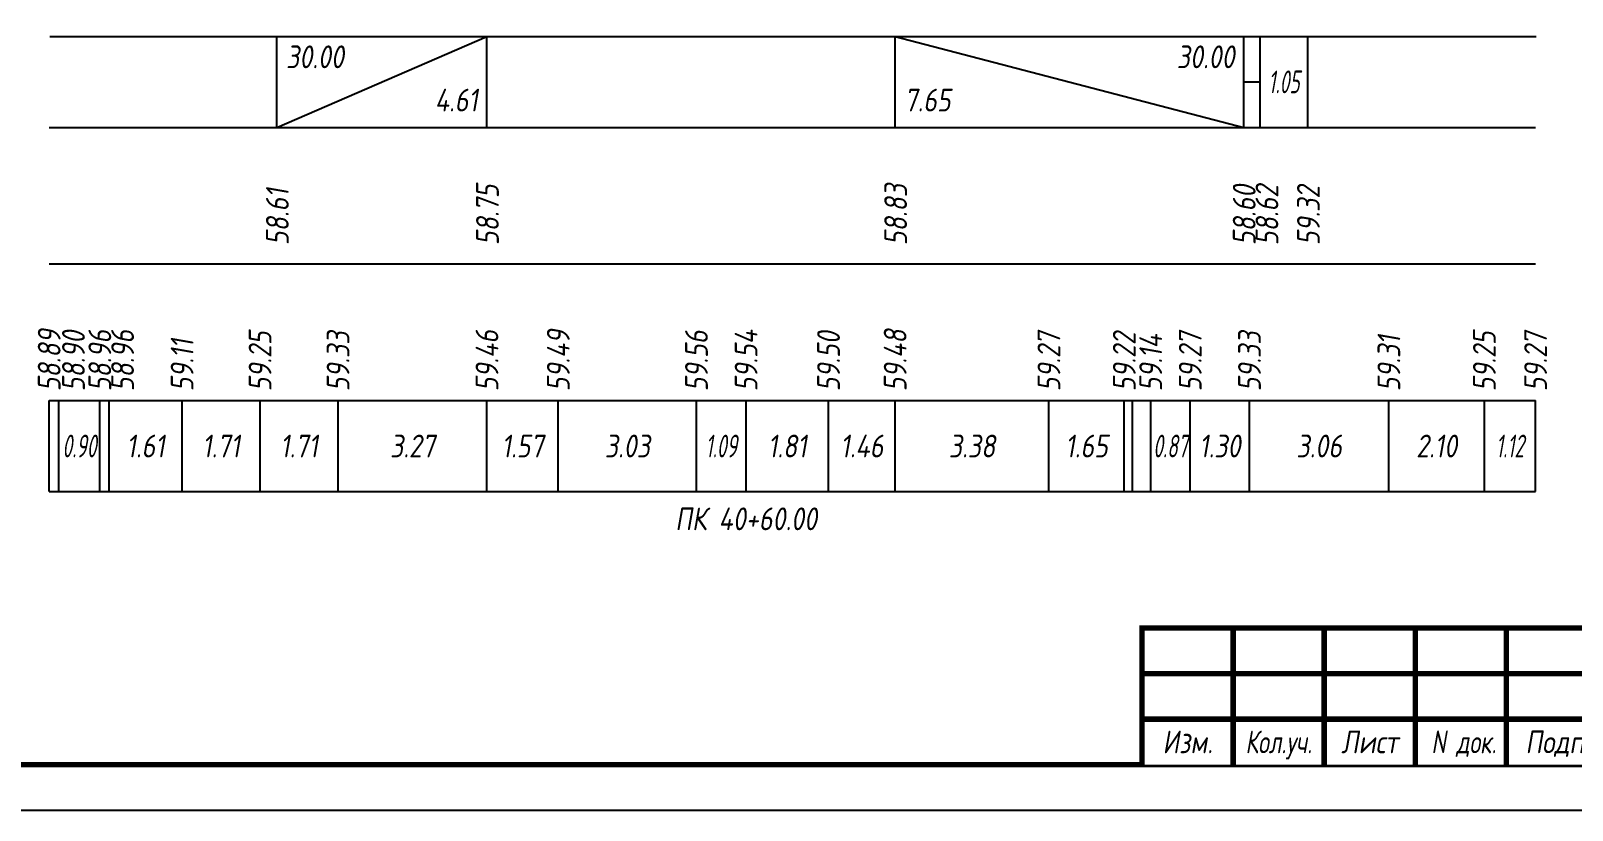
# Model space of a CAD drawing. Extents: x -717 to 1451, y -133302 to 233.
# Drawn here: x 77.9 to 247.2, y -63920.4 to -63834.8 of the extents above; entities that cross this region are included whole.
import ezdxf
from ezdxf.enums import TextEntityAlignment as Align

# ---------------------------------------------------------------- set-up
doc = ezdxf.new("R2010")
doc.units = 0
for name, color, linetype in [('Зарамочное оформление', 7, 'Continuous'), ('Код_510', 7, 'Continuous'), ('Код_516', 1, 'Continuous'), ('Подписи поперечников', 7, 'Continuous'), ('Таблица', 7, 'Continuous')]:
    doc.layers.add(name, color=color, linetype=linetype)
doc.styles.add('М', font='romand.shx', dxfattribs={"width": 0.8, "oblique": 10, "height": 2.5})

# ---------------------------------------------------------------- blocks, each defined once
blk = doc.blocks.new('Штамп')
at = {"linetype": 'Continuous'}
blk.add_wipeout([(199.95, -411.25), (384.95, -411.25), (384.95, -426.25), (199.95, -426.25)], dxfattribs=at).dxf.layer = 'Зарамочное оформление'
at = {"layer": 'Зарамочное оформление', "linetype": 'Continuous', "lineweight": -3, "const_width": 0.6, "flags": 128}
for points in [[(199.95, -426.25), (199.95, -411.25), (384.95, -411.25)], [(209.95, -411.25), (209.95, -426.25)], [(219.95, -411.25), (219.95, -426.25)], [(229.95, -411.25), (229.95, -426.25)], [(239.95, -411.25), (239.95, -426.25)], [(199.95, -416.25), (264.95, -416.25)], [(199.95, -421.25), (264.95, -421.25)]]:
    blk.add_lwpolyline(points, dxfattribs=at)
at = {"layer": 'Зарамочное оформление', "linetype": 'Continuous', "style": 'М', "oblique": 10}
for s, width, p in [('Изм.', 0.8, (204.95, -423.75)), ('Кол.уч.', 0.7, (214.95, -423.75)), ('Лист', 0.8, (224.95, -423.75)), ('N док.', 0.7, (235.28, -423.75)), ('Подпись', 0.8, (247.45, -423.75))]:
    blk.add_text(s, height=2.5, dxfattribs=dict(at, width=width)).set_placement(p, align=Align.MIDDLE_CENTER)
blk = doc.blocks.new('шифр')
blk.add_blockref('Штамп', (0, -63549))

msp = doc.modelspace()

# ---------------------------------------------------------------- linework, layer by layer
at = {"flags": 128}
msp.add_lwpolyline([(-30.054, -63920.421), (389.946, -63920.421), (389.946, -63623.421), (-30.054, -63623.421)], close=True, dxfattribs=at)
at = {"const_width": 0.6, "flags": 128}
msp.add_lwpolyline([(-10.054, -63915.421), (384.946, -63915.421), (384.946, -63628.421), (-10.054, -63628.421)], close=True, dxfattribs=at)
at = {"layer": 'Код_510'}
for p, q in [((79.946, -63885.421), (79.946, -63875.421)), ((81.016, -63885.421), (81.016, -63875.421)), ((85.506, -63885.421), (85.506, -63875.421)), ((86.512, -63885.421), (86.512, -63875.421)), ((94.539, -63885.421), (94.539, -63875.421)), ((103.099, -63885.421), (103.099, -63875.421)), ((111.663, -63885.421), (111.663, -63875.421)), ((128.016, -63885.421), (128.016, -63875.421)), ((135.846, -63885.421), (135.846, -63875.421)), ((151.018, -63885.421), (151.018, -63875.421)), ((156.47, -63885.421), (156.47, -63875.421)), ((165.522, -63885.421), (165.522, -63875.421)), ((172.838, -63885.421), (172.838, -63875.421)), ((189.721, -63885.421), (189.721, -63875.421)), ((197.994, -63885.421), (197.994, -63875.421)), ((198.912, -63885.421), (198.912, -63875.421)), ((200.898, -63885.421), (200.898, -63875.421)), ((205.238, -63885.421), (205.238, -63875.421)), ((211.742, -63885.421), (211.742, -63875.421)), ((227.052, -63885.421), (227.052, -63875.421)), ((237.536, -63885.421), (237.536, -63875.421)), ((243.16, -63885.421), (243.16, -63875.421))]:
    msp.add_line(p, q, dxfattribs=at)
at = {"layer": 'Код_516'}
for p, q in [((104.946, -63845.421), (104.946, -63835.421)), ((104.946, -63845.421), (128.016, -63835.421)), ((128.016, -63845.421), (128.016, -63835.421)), ((172.838, -63845.421), (172.838, -63835.421)), ((172.838, -63835.421), (211.111, -63845.421)), ((211.111, -63845.421), (211.111, -63835.421)), ((211.111, -63845.421), (211.111, -63835.421)), ((212.904, -63845.421), (212.904, -63835.421)), ((218.16, -63845.421), (218.16, -63835.421)), ((211.111, -63840.421), (212.904, -63840.421))]:
    msp.add_line(p, q, dxfattribs=at)
at = {"layer": 'Таблица'}
for p, q in [((80, -63835.421), (243.214, -63835.421)), ((79.946, -63845.421), (243.16, -63845.421)), ((79.946, -63860.421), (243.16, -63860.421)), ((79.946, -63875.421), (243.16, -63875.421)), ((79.946, -63885.421), (243.16, -63885.421))]:
    msp.add_line(p, q, dxfattribs=at)

# ---------------------------------------------------------------- texts
at = {"layer": 'Код_510', "style": 'М', "oblique": 10, "width": 0.8}
for s, p in [('58.89', (79.946, -63874.421)), ('58.90', (82.61, -63874.421)), ('58.96', (85.506, -63874.421)), ('58.96', (88.006, -63874.421)), ('59.25', (103.099, -63874.421)), ('59.33', (111.663, -63874.421)), ('59.46', (128.016, -63874.421)), ('59.49', (135.846, -63874.421)), ('59.56', (151.018, -63874.421)), ('59.54', (156.47, -63874.421)), ('59.50', (165.522, -63874.421)), ('59.48', (172.838, -63874.421)), ('59.27', (189.721, -63874.421)), ('59.22', (197.994, -63874.421)), ('59.14', (200.898, -63874.421)), ('59.27', (205.238, -63874.421)), ('59.33', (211.742, -63874.421)), ('59.31', (227.052, -63874.421)), ('59.25', (237.536, -63874.421)), ('59.27', (243.16, -63874.421)), ('59.11', (94.539, -63874.421))]:
    msp.add_text(s, height=2.5, rotation=90, dxfattribs=at).set_placement(p, align=Align.MIDDLE_LEFT)
at = {"layer": 'Код_510', "style": 'М', "oblique": 10}
for s, width, p in [('0.90', 0.6, (83.261, -63880.421)), ('1.61', 0.8, (90.525, -63880.421)), ('1.71', 0.8, (98.819, -63880.421)), ('1.71', 0.8, (107.381, -63880.421)), ('3.27', 0.8, (119.84, -63880.421)), ('1.57', 0.8, (131.931, -63880.421)), ('3.03', 0.8, (143.432, -63880.421)), ('1.09', 0.6, (153.744, -63880.421)), ('1.81', 0.8, (160.996, -63880.421)), ('1.46', 0.8, (169.18, -63880.421)), ('3.38', 0.8, (181.28, -63880.421)), ('1.65', 0.8, (193.857, -63880.421)), ('0.87', 0.6, (203.068, -63880.421)), ('1.30', 0.8, (208.49, -63880.421)), ('3.06', 0.8, (219.397, -63880.421)), ('2.10', 0.8, (232.294, -63880.421)), ('1.12', 0.6, (240.348, -63880.421))]:
    msp.add_text(s, height=2.5, dxfattribs=dict(at, width=width)).set_placement(p, align=Align.MIDDLE_CENTER)
at = {"layer": 'Код_516', "style": 'М', "oblique": 10, "width": 0.8}
msp.add_text('30.00', height=2.5, dxfattribs=at).set_placement((105.946, -63836.421), align=Align.TOP_LEFT)
msp.add_text('30.00', height=2.5, dxfattribs=at).set_placement((210.111, -63836.421), align=Align.TOP_RIGHT)
at = {"layer": 'Код_516', "style": 'М', "oblique": 10, "width": 0.6}
msp.add_text('1.05', height=2.5, dxfattribs=at).set_placement((215.532, -63840.421), align=Align.MIDDLE_CENTER)
at = {"layer": 'Код_516', "style": 'М', "oblique": 10, "width": 0.8}
msp.add_text('4.61', height=2.5, dxfattribs=at).set_placement((127.016, -63844.421), align=Align.BOTTOM_RIGHT)
msp.add_text('7.65', height=2.5, dxfattribs=at).set_placement((173.838, -63844.421), align=Align.BOTTOM_LEFT)
for s, p in [('58.61', (105, -63858.371)), ('58.75', (128.071, -63858.371)), ('58.83', (172.892, -63858.371)), ('58.60', (211.165, -63858.371)), ('58.62', (213.665, -63858.371)), ('59.32', (218.214, -63858.371))]:
    msp.add_text(s, height=2.5, rotation=90, dxfattribs=at).set_placement(p, align=Align.MIDDLE_LEFT)
at = {"layer": 'Подписи поперечников', "style": 'М', "oblique": 10, "width": 0.8}
msp.add_text('ПК 40+60.00', height=2.5, dxfattribs=at).set_placement((156.47, -63890.421), align=Align.BOTTOM_CENTER)

# ---------------------------------------------------------------- next in the draw order: block references
msp.add_blockref('шифр', (0, 59.829))

doc.saveas('drawing.dxf')
